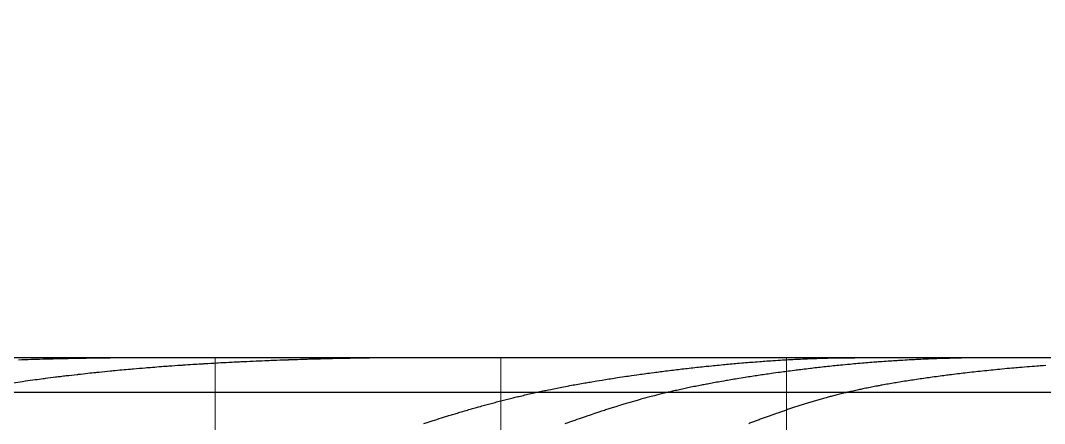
# Model space of a CAD drawing. Extents: x 11249 to 82946, y 15238 to 34763.
# Drawn here: x 16141 to 25101, y 20871 to 24394 of the extents above; entities that cross this region are included whole.
import ezdxf

# ---------------------------------------------------------------- set-up
doc = ezdxf.new("R2010")
doc.units = 0
doc.header["$LTSCALE"] = 250
for name, color, linetype, lineweight in [('03_Lines_Buttocks', 7, 'CONTINUOUS', 25), ('03_Lines_Grid', 253, 'CONTINUOUS', 15), ('03_Lines_Waterlines', 7, 'CONTINUOUS', 25)]:
    doc.layers.add(name, color=color, linetype=linetype, lineweight=lineweight)

msp = doc.modelspace()

# ---------------------------------------------------------------- linework, layer by layer
at = {"layer": '03_Lines_Buttocks'}
for points in [[(34093.7, 25413.4, 0.000024), (29093.7, 25240.3)], [(34093.7, 25472.6, 0.000032), (29093.7, 25299.6)], [(34093.7, 25539.6, 0.000044), (29093.7, 25366.6)], [(34093.7, 25630.6, 0.000088), (29093.7, 25457.6)]]:
    msp.add_lwpolyline(points, format="xyb", dxfattribs=at)
at = {"layer": '03_Lines_Grid'}
for p, q in [((17843.7, 21446.5), (17843.7, 16646.5)), ((20343.7, 21446.5), (20343.7, 16646.5)), ((22843.7, 21446.5), (22843.7, 16647.5))]:
    msp.add_line(p, q, dxfattribs=at)
at = {"layer": '03_Lines_Grid', "linetype": 'ByBlock', "lineweight": -2}
msp.add_line((12584.8, 21146.5), (51068.5, 21146.5), dxfattribs=at)
at = {"layer": '03_Lines_Waterlines'}
for points in [[(38837.2, 21446.5), (34093.7, 21446.5, 0.000019), (29145.2, 21446.5)], [(40106.9, 21446.5), (34093.7, 21446.5, 0.000007), (29093.7, 21446.5), (14343.7, 21446.5)]]:
    msp.add_lwpolyline(points, format="xyb", dxfattribs=at)
for points in [[(34093.7, 21446.5), (29093.7, 21446.5), (14343.7, 21446.5)], [(17505.4, 21446.5), (17458.6, 21446.4), (17411.8, 21446.4), (17387.3, 21446.3), (17357.5, 21446.3), (17327.6, 21446.2), (17297.7, 21446.1), (17258.5, 21445.9), (17230.7, 21445.8), (17202.8, 21445.7), (17175, 21445.5), (17147.1, 21445.3), (17105.2, 21445), (17065.2, 21444.7), (17025.2, 21444.4), (16988.5, 21444), (16951.8, 21443.7), (16927.1, 21443.4), (16902.4, 21443.1), (16876.4, 21442.8), (16850.4, 21442.5), (16824.4, 21442.1), (16798.5, 21441.8), (16778.6, 21441.5), (16747.5, 21441), (16716.4, 21440.6), (16685.3, 21440), (16645.1, 21439.3), (16616.2, 21438.8), (16587.2, 21438.3), (16558.3, 21437.7), (16529.4, 21437.1), (16491.7, 21436.3), (16469.8, 21435.8), (16448, 21435.3), (16426.1, 21434.8), (16404.3, 21434.3), (16371.3, 21433.4), (16338.3, 21432.6), (16308.7, 21431.8), (16279.1, 21431), (16255.5, 21430.3), (16232, 21429.6), (16208.4, 21428.9), (16184.9, 21428.2), (16154.1, 21427.2), (16123.4, 21426.2)], [(19669.9, 20870.4), (19680.1, 20873.8), (19690.3, 20877.1), (19707.4, 20882.6), (19724.6, 20888.1), (19741.8, 20893.6), (19752.3, 20896.9), (19762.8, 20900.3), (19783.7, 20906.8), (19804.8, 20913.5), (19825.9, 20920), (19889.7, 20939.8), (19911, 20946.4), (19921.7, 20949.8), (19932.5, 20953), (19943.2, 20956.3), (19953.9, 20959.6), (19964.8, 20962.9), (19975.7, 20966.2), (19986.5, 20969.5), (19997.4, 20972.7), (20012.8, 20977.3), (20027.1, 20981.5), (20041.4, 20985.7), (20052.6, 20989), (20063.7, 20992.2), (20074.9, 20995.5), (20086, 20998.7), (20097.3, 21001.9), (20108.6, 21005.2), (20119.9, 21008.4), (20131.2, 21011.6), (20148.3, 21016.4), (20165.3, 21021.1), (20177, 21024.4), (20188.6, 21027.6), (20200.2, 21030.8), (20211.8, 21033.9), (20223.5, 21037.1), (20235.2, 21040.3), (20247, 21043.4), (20258.7, 21046.6), (20270.5, 21049.7), (20282.3, 21052.8), (20294.2, 21056), (20306, 21059.1), (20318.3, 21062.2), (20330.4, 21065.4), (20342.5, 21068.5), (20354.6, 21071.6), (20366.7, 21074.7), (20378.9, 21077.8), (20391.2, 21080.9), (20403.5, 21083.9), (20415.8, 21087), (20428.2, 21090.1), (20440.7, 21093.1), (20453.1, 21096.2), (20470.2, 21100.3), (20481.7, 21103.1), (20493.2, 21105.8), (20504.7, 21108.6), (20516.2, 21111.3), (20529, 21114.3), (20541.8, 21117.3), (20554.6, 21120.3), (20567.5, 21123.2), (20580.5, 21126.2), (20593.5, 21129.2), (20606.5, 21132.1), (20622.5, 21135.7), (20634.9, 21138.5), (20647.4, 21141.3), (20659.9, 21144), (20672.4, 21146.7), (20685.8, 21149.6), (20699.2, 21152.5), (20712.6, 21155.4), (20726, 21158.2), (20738.2, 21160.8), (20750.3, 21163.4), (20762.5, 21165.9), (20780.5, 21169.6), (20794.3, 21172.4), (20808.1, 21175.2), (20821.9, 21178), (20835.7, 21180.8), (20849.8, 21183.6), (20863.8, 21186.3), (20877.8, 21189.1), (20891.9, 21191.8), (20909.3, 21195.1), (20926.7, 21198.4), (20937.8, 21200.5), (20948.9, 21202.6), (20963.3, 21205.2), (20977.8, 21207.9), (20992.2, 21210.5), (21006.7, 21213.1), (21021.3, 21215.8), (21035.9, 21218.4), (21050.6, 21220.9), (21065.2, 21223.5), (21078.7, 21225.8), (21090.1, 21227.8), (21101.5, 21229.8), (21112.9, 21231.7), (21124.4, 21233.7), (21139.3, 21236.2), (21154.2, 21238.7), (21169.1, 21241.2), (21184.1, 21243.7), (21207.3, 21247.5), (21230.6, 21251.2), (21244.2, 21253.4), (21259.4, 21255.9), (21274.5, 21258.3), (21289.7, 21260.6), (21304.8, 21263), (21320, 21265.4), (21335.3, 21267.7), (21350.5, 21270.1), (21365.7, 21272.4), (21382.4, 21274.9), (21404.7, 21278.3), (21427.1, 21281.6), (21442.5, 21283.9), (21457.9, 21286.1), (21473.3, 21288.4), (21488.7, 21290.6), (21511.5, 21293.8), (21534.2, 21297.1), (21550.7, 21299.4), (21566.3, 21301.5), (21581.9, 21303.7), (21597.5, 21305.8), (21613, 21308), (21628.7, 21310.1), (21644.3, 21312.2), (21660, 21314.3), (21686, 21317.7), (21699.1, 21319.4), (21712.3, 21321.1), (21725.4, 21322.8), (21738.6, 21324.5), (21754.4, 21326.5), (21770.2, 21328.5), (21786, 21330.5), (21801.8, 21332.5), (21819.7, 21334.7), (21837.7, 21336.9), (21851.5, 21338.6), (21865.3, 21340.3), (21881.2, 21342.2), (21897.2, 21344.1), (21913.1, 21346), (21929.1, 21347.8), (21944.1, 21349.6), (21959.2, 21351.3), (21974.3, 21353), (21993.2, 21355.2), (22009.3, 21357), (22025.4, 21358.8), (22041.5, 21360.6), (22057.6, 21362.3), (22073.8, 21364.1), (22090, 21365.8), (22106.2, 21367.6), (22122.4, 21369.3), (22140.9, 21371.2), (22164.2, 21373.6), (22187.5, 21376), (22203.8, 21377.6), (22220.2, 21379.3), (22236.6, 21380.9), (22253, 21382.5), (22272.7, 21384.4), (22292.5, 21386.3), (22305.7, 21387.5), (22318.8, 21388.7), (22335.4, 21390.3), (22352, 21391.8), (22368.5, 21393.3), (22385.1, 21394.8), (22399.8, 21396.1), (22414.6, 21397.4), (22429.3, 21398.6), (22451.8, 21400.6), (22468.5, 21402), (22485.3, 21403.4), (22502.1, 21404.7), (22518.9, 21406.1), (22535.8, 21407.4), (22552.7, 21408.7), (22569.6, 21410), (22586.5, 21411.3), (22610.3, 21413.1), (22625.1, 21414.2), (22639.8, 21415.3), (22654.5, 21416.3), (22671.6, 21417.5), (22688.7, 21418.7), (22705.9, 21419.8), (22723, 21421), (22735.1, 21421.8), (22747.2, 21422.5), (22769.6, 21424), (22792, 21425.3), (22809.4, 21426.4), (22826.8, 21427.4), (22844.2, 21428.4), (22861.6, 21429.4), (22880.1, 21430.4), (22898.7, 21431.4), (22915.2, 21432.2), (22931.7, 21433.1), (22949.4, 21433.9), (22967.1, 21434.8), (22984.8, 21435.6), (23002.5, 21436.4), (23014.4, 21436.9), (23026.4, 21437.4), (23038.3, 21437.9), (23050.2, 21438.3), (23062.1, 21438.8), (23073.9, 21439.3), (23091.9, 21439.9), (23109.9, 21440.5), (23128, 21441.1), (23146, 21441.7), (23159.9, 21442.1), (23173.9, 21442.5), (23187.9, 21442.9), (23201.8, 21443.3), (23218.8, 21443.7), (23237.1, 21444.1), (23255.5, 21444.5), (23273.9, 21444.9), (23292.3, 21445.2), (23307.6, 21445.4), (23322.9, 21445.7), (23338.2, 21445.9), (23353.5, 21446), (23366.5, 21446.1), (23385.2, 21446.3), (23403.9, 21446.4), (23413.2, 21446.4), (23422.6, 21446.4), (23432, 21446.5), (23441.3, 21446.5)], [(24679.4, 21446.5), (24655, 21446.4), (24630.5, 21446.4), (24606.1, 21446.3), (24581.7, 21446.2), (24573.9, 21446.1), (24552.3, 21445.9), (24530.7, 21445.7), (24509.1, 21445.5), (24487.5, 21445.2), (24470.9, 21445), (24454.2, 21444.8), (24437.6, 21444.5), (24421, 21444.2), (24408.7, 21444), (24396.4, 21443.8), (24374.3, 21443.3), (24352.2, 21442.9), (24330.1, 21442.4), (24308, 21441.8), (24288.2, 21441.3), (24268.3, 21440.7), (24245.3, 21440.1), (24222.2, 21439.4), (24201.4, 21438.7), (24180.5, 21438), (24159.7, 21437.2), (24138.8, 21436.5), (24115.8, 21435.6), (24101.2, 21435), (24086.6, 21434.4), (24072.1, 21433.8), (24057.5, 21433.2), (24037.6, 21432.3), (24017.8, 21431.4), (23998, 21430.4), (23978.2, 21429.5), (23963.5, 21428.7), (23947.8, 21427.9), (23932.1, 21427.1), (23916.4, 21426.3), (23900.7, 21425.4), (23881.7, 21424.3), (23862.8, 21423.2), (23843.8, 21422.1), (23824.9, 21421), (23811.4, 21420.1), (23796.2, 21419.2), (23781, 21418.2), (23765.8, 21417.2), (23750.7, 21416.2), (23732.5, 21415), (23714.3, 21413.8), (23696.1, 21412.5), (23678, 21411.2), (23659.4, 21409.8), (23646.2, 21408.9), (23633, 21407.9), (23619.8, 21406.9), (23606.6, 21405.9), (23589.1, 21404.5), (23571.6, 21403.1), (23554.1, 21401.7), (23536.6, 21400.3), (23522, 21399), (23507.5, 21397.8), (23487.6, 21396.1), (23467.8, 21394.4), (23450.9, 21392.9), (23434, 21391.4), (23417, 21389.9), (23400.1, 21388.3), (23377.9, 21386.2), (23355.7, 21384.1), (23333.5, 21382), (23317.1, 21380.4), (23300.7, 21378.7), (23284.3, 21377.1), (23267.9, 21375.4), (23251.9, 21373.8), (23236, 21372.1), (23220, 21370.4), (23203.3, 21368.6), (23187.3, 21366.9), (23171.4, 21365.2), (23155.4, 21363.4), (23139.5, 21361.7), (23123.7, 21359.9), (23108, 21358.1), (23092.2, 21356.3), (23076.5, 21354.5), (23064.4, 21353.1), (23052.4, 21351.7), (23033.3, 21349.5), (23014.3, 21347.2), (22998.9, 21345.3), (22983.6, 21343.4), (22968.2, 21341.6), (22952.8, 21339.6), (22939.8, 21338), (22926.8, 21336.4), (22913.8, 21334.7), (22892, 21331.9), (22877, 21330), (22861.9, 21328), (22846.9, 21326.1), (22831.8, 21324.1), (22816.9, 21322.1), (22802.1, 21320.1), (22787.2, 21318.1), (22772.3, 21316), (22749.2, 21312.8), (22731.2, 21310.3), (22713.3, 21307.8), (22698.6, 21305.7), (22684, 21303.6), (22669.4, 21301.5), (22654.8, 21299.4), (22640.5, 21297.3), (22626.2, 21295.2), (22612, 21293.1), (22596.8, 21290.9), (22582.5, 21288.7), (22568.1, 21286.5), (22553.7, 21284.4), (22539.4, 21282.2), (22525.1, 21280), (22510.9, 21277.7), (22496.7, 21275.5), (22482.4, 21273.3), (22464.3, 21270.4), (22446.2, 21267.5), (22426, 21264.2), (22412, 21261.9), (22398, 21259.6), (22384, 21257.3), (22370, 21255), (22356.2, 21252.7), (22342.3, 21250.3), (22328.4, 21248), (22314.5, 21245.6), (22294.8, 21242.2), (22277.2, 21239.1), (22259.6, 21236.1), (22246, 21233.6), (22232.4, 21231.2), (22218.8, 21228.8), (22205.2, 21226.3), (22191.7, 21223.9), (22178.3, 21221.4), (22164.9, 21218.9), (22151.4, 21216.4), (22143.3, 21214.9), (22132.1, 21212.7), (22120.9, 21210.6), (22109.6, 21208.4), (22098.4, 21206.3), (22085.4, 21203.7), (22072.3, 21201.2), (22059.3, 21198.6), (22046.2, 21195.9), (22033.4, 21193.3), (22020.6, 21190.7), (22007.8, 21188.1), (21991.9, 21184.7), (21980, 21182.2), (21968.2, 21179.7), (21956.4, 21177.2), (21944.5, 21174.6), (21932.1, 21171.9), (21919.8, 21169.2), (21907.4, 21166.5), (21895, 21163.7), (21882.8, 21161), (21870.6, 21158.2), (21858.4, 21155.4), (21846.2, 21152.6), (21829.8, 21148.8), (21819.3, 21146.3), (21808.8, 21143.8), (21798.3, 21141.3), (21786.5, 21138.5), (21774.7, 21135.6), (21762.9, 21132.8), (21751.1, 21129.9), (21739.5, 21127), (21727.9, 21124.1), (21716.3, 21121.2), (21704.7, 21118.3), (21688.7, 21114.2), (21673.9, 21110.4), (21659, 21106.6), (21647.8, 21103.6), (21636.6, 21100.7), (21625.3, 21097.7), (21614.1, 21094.7), (21603.1, 21091.7), (21592, 21088.7), (21581, 21085.7), (21569.9, 21082.7), (21561.7, 21080.4), (21553.5, 21078.2), (21545.3, 21075.9), (21537, 21073.6), (21526.4, 21070.6), (21515.7, 21067.6), (21505, 21064.5), (21494.3, 21061.5), (21483.6, 21058.4), (21473.1, 21055.3), (21462.5, 21052.2), (21452, 21049.2), (21441.5, 21046), (21431.1, 21043), (21420.7, 21039.9), (21410.3, 21036.7), (21400, 21033.6), (21385.2, 21029.1), (21372.2, 21025.1), (21359.1, 21021.1), (21349, 21018), (21338.9, 21014.8), (21328.9, 21011.6), (21318.8, 21008.5), (21308.9, 21005.3), (21299, 21002.1), (21289.1, 20999), (21279.1, 20995.8), (21269.4, 20992.6), (21259.6, 20989.4), (21249.8, 20986.2), (21240, 20983), (21225.4, 20978.1), (21217.4, 20975.5), (21209.5, 20972.8), (21201.5, 20970.1), (21192, 20966.9), (21182.5, 20963.7), (21173, 20960.4), (21163.5, 20957.2), (21135.1, 20947.4), (21125.6, 20944.2), (21116, 20940.9), (21106.4, 20937.7), (21081.4, 20929.3), (21029.4, 20911.8), (21010.2, 20905.3), (20991, 20898.8), (20981.4, 20895.6), (20971.9, 20892.3), (20962.4, 20889.1), (20952.9, 20885.8), (20943.5, 20882.5), (20929.5, 20877.6), (20921.3, 20874.8), (20913.1, 20871.9), (20905, 20869)], [(25113.6, 21377.9), (25088.6, 21376.1), (25075.2, 21375.2), (25061.8, 21374.2), (25048.4, 21373.2), (25034.9, 21372.2), (25014.2, 21370.6), (24993.5, 21369), (24970.8, 21367.2), (24948.2, 21365.4), (24925.5, 21363.6), (24902.9, 21361.7), (24881.7, 21359.9), (24865.3, 21358.5), (24848.9, 21357.1), (24832.6, 21355.7), (24816.2, 21354.2), (24795.4, 21352.4), (24774.6, 21350.5), (24753.8, 21348.5), (24728.6, 21346.2), (24709.6, 21344.4), (24690.7, 21342.5), (24671.7, 21340.7), (24652.8, 21338.8), (24633.5, 21336.8), (24614.3, 21334.9), (24595, 21332.9), (24575.3, 21330.8), (24556.6, 21328.8), (24537.8, 21326.8), (24519, 21324.8), (24500.3, 21322.7), (24482.1, 21320.7), (24463.8, 21318.7), (24445.6, 21316.6), (24423, 21314), (24406.4, 21312.1), (24389.8, 21310.1), (24373.2, 21308.2), (24356.6, 21306.2), (24339.4, 21304.1), (24322.1, 21302), (24304.9, 21299.9), (24287.7, 21297.7), (24270.6, 21295.6), (24258, 21294), (24245.5, 21292.4), (24233, 21290.8), (24220.5, 21289.2), (24204.1, 21287), (24187.7, 21284.8), (24171.3, 21282.7), (24154.9, 21280.5), (24136.6, 21278), (24118.3, 21275.5), (24104.6, 21273.6), (24090.8, 21271.6), (24075.2, 21269.4), (24059.5, 21267.2), (24043.8, 21265), (24028.2, 21262.7), (24012.8, 21260.5), (23997.5, 21258.2), (23982.2, 21256), (23966.2, 21253.6), (23951.3, 21251.3), (23936.5, 21249.1), (23921.6, 21246.8), (23906.8, 21244.5), (23892.1, 21242.2), (23877.4, 21239.9), (23862.7, 21237.6), (23848, 21235.2), (23831.1, 21232.5), (23814.3, 21229.7), (23802.4, 21227.8), (23790.6, 21225.8), (23776.6, 21223.4), (23762.5, 21221), (23748.5, 21218.6), (23734.5, 21216.2), (23720.8, 21213.8), (23707.1, 21211.4), (23693.4, 21208.9), (23679.7, 21206.4), (23671.1, 21204.8), (23662.5, 21203.3), (23653.5, 21201.6), (23644.5, 21199.9), (23635.4, 21198.2), (23626.4, 21196.5), (23613.4, 21194), (23600.4, 21191.4), (23587.4, 21188.9), (23574.4, 21186.3), (23561.7, 21183.8), (23549, 21181.2), (23536.4, 21178.6), (23523.7, 21176), (23510.9, 21173.4), (23501.7, 21171.4), (23492.5, 21169.5), (23483.4, 21167.5), (23474.2, 21165.5), (23462.1, 21162.9), (23450, 21160.3), (23437.9, 21157.6), (23425.8, 21154.9), (23414, 21152.2), (23402.2, 21149.6), (23390.4, 21146.9), (23378.6, 21144.1), (23369, 21141.9), (23359.4, 21139.6), (23346, 21136.4), (23332.5, 21133.2), (23321.2, 21130.4), (23309.9, 21127.7), (23298.7, 21124.9), (23287.4, 21122.1), (23276.4, 21119.3), (23265.4, 21116.5), (23254.3, 21113.7), (23243.3, 21110.9), (23234.5, 21108.6), (23225.7, 21106.3), (23216.9, 21103.9), (23208.1, 21101.6), (23200.3, 21099.5), (23189.7, 21096.7), (23179.2, 21093.8), (23168.7, 21090.9), (23158.2, 21088), (23147.8, 21085.1), (23137.5, 21082.2), (23127.2, 21079.3), (23116.9, 21076.4), (23106.9, 21073.5), (23096.8, 21070.6), (23086.7, 21067.6), (23076.6, 21064.7), (23066.7, 21061.7), (23056.8, 21058.7), (23046.9, 21055.8), (23037.2, 21052.8), (23027.5, 21049.9), (23017.8, 21046.9), (23008.2, 21043.9), (22998.5, 21040.9), (22989, 21037.9), (22979.6, 21034.9), (22970.1, 21031.8), (22960.6, 21028.8), (22951.4, 21025.8), (22942.1, 21022.8), (22932.8, 21019.7), (22923.6, 21016.6), (22914.5, 21013.6), (22905.5, 21010.6), (22896.4, 21007.5), (22887.2, 21004.4), (22878.3, 21001.3), (22869.4, 20998.3), (22860.5, 20995.2), (22851.6, 20992.1), (22842.8, 20989), (22834.1, 20985.9), (22825.3, 20982.8), (22816.6, 20979.6), (22790.5, 20970.3), (22781.8, 20967.2), (22775, 20964.7), (22768.1, 20962.3), (22754.4, 20957.5), (22746.6, 20954.7), (22693.1, 20936), (22675.3, 20929.8), (22657.6, 20923.5), (22648.8, 20920.4), (22639.9, 20917.2), (22631.2, 20914.1), (22622.5, 20910.9), (22613.7, 20907.8), (22603.4, 20904), (22595.3, 20901), (22587.1, 20898), (22578.9, 20895), (22570.8, 20891.9), (22562.4, 20888.8), (22554.1, 20885.6), (22545.7, 20882.4), (22537.4, 20879.2), (22529.2, 20876), (22521, 20872.8), (22512.9, 20869.5)]]:
    msp.add_lwpolyline(points, dxfattribs=at)
msp.add_open_spline([(19574.7, 21446.5), (19567.4, 21446.5), (19560.1, 21446.5), (19552.9, 21446.5), (19529.1, 21446.4), (19505.2, 21446.4), (19481.4, 21446.3), (19454.4, 21446.2), (19427.4, 21446), (19400.4, 21445.8), (19395.9, 21445.8), (19391.3, 21445.8), (19386.8, 21445.7), (19354.9, 21445.5), (19323, 21445.2), (19291, 21444.8), (19276.6, 21444.7), (19262.2, 21444.5), (19247.8, 21444.3), (19229.9, 21444.1), (19212, 21443.9), (19194.1, 21443.6), (19161.4, 21443.2), (19128.7, 21442.7), (19096, 21442.1), (19095.7, 21442.1), (19095.4, 21442.1), (19095.1, 21442.1), (19062.4, 21441.5), (19029.6, 21440.9), (18996.9, 21440.3), (18978.7, 21439.9), (18960.5, 21439.5), (18942.3, 21439.1), (18927.1, 21438.8), (18912, 21438.5), (18896.8, 21438.1), (18863.2, 21437.4), (18829.5, 21436.5), (18795.8, 21435.7), (18793.7, 21435.6), (18791.6, 21435.6), (18789.5, 21435.5), (18757.6, 21434.7), (18725.8, 21433.8), (18694, 21432.9), (18674.8, 21432.3), (18655.7, 21431.8), (18636.6, 21431.2), (18621.5, 21430.7), (18606.4, 21430.3), (18591.4, 21429.8), (18556.9, 21428.7), (18522.5, 21427.6), (18488.1, 21426.4), (18486.6, 21426.3), (18485.1, 21426.3), (18483.6, 21426.2), (18450.4, 21425.1), (18417.3, 21423.8), (18384.2, 21422.6), (18366.3, 21421.9), (18348.4, 21421.2), (18330.6, 21420.5), (18313.6, 21419.8), (18296.7, 21419.2), (18279.7, 21418.5), (18245.7, 21417.1), (18211.6, 21415.6), (18177.5, 21414.1), (18176.6, 21414.1), (18175.8, 21414), (18174.9, 21414), (18139.9, 21412.4), (18104.8, 21410.8), (18069.8, 21409.1), (18054.7, 21408.4), (18039.5, 21407.6), (18024.4, 21406.9), (18004.4, 21405.9), (17984.4, 21404.9), (17964.5, 21403.9), (17933.4, 21402.3), (17902.3, 21400.6), (17871.2, 21398.9), (17867.2, 21398.7), (17863.1, 21398.4), (17859.1, 21398.2), (17823.9, 21396.3), (17788.8, 21394.2), (17753.7, 21392.1), (17741.8, 21391.4), (17729.9, 21390.7), (17718, 21390), (17694.9, 21388.6), (17671.7, 21387.1), (17648.5, 21385.7), (17620.6, 21383.9), (17592.7, 21382.1), (17564.8, 21380.2), (17557.8, 21379.7), (17550.7, 21379.2), (17543.6, 21378.7), (17508.8, 21376.4), (17474, 21373.9), (17439.2, 21371.4), (17430, 21370.7), (17420.8, 21370.1), (17411.6, 21369.4), (17386.1, 21367.5), (17360.7, 21365.6), (17335.3, 21363.6), (17309.6, 21361.6), (17284, 21359.6), (17258.3, 21357.5), (17249.6, 21356.8), (17240.8, 21356.1), (17232.1, 21355.4), (17198, 21352.6), (17163.9, 21349.7), (17129.7, 21346.8), (17121.5, 21346), (17113.3, 21345.3), (17105, 21344.6), (17079.5, 21342.3), (17053.9, 21340), (17028.4, 21337.7), (17002.8, 21335.3), (16977.3, 21332.9), (16951.7, 21330.5), (16943.9, 21329.7), (16936, 21329), (16928.2, 21328.2), (16895.2, 21325), (16862.2, 21321.7), (16829.3, 21318.3), (16819, 21317.3), (16808.7, 21316.2), (16798.4, 21315.1), (16776.2, 21312.8), (16754, 21310.4), (16731.7, 21308), (16702.8, 21304.9), (16673.9, 21301.7), (16645.1, 21298.5), (16641.9, 21298.1), (16638.8, 21297.8), (16635.7, 21297.4), (16604.2, 21293.8), (16572.8, 21290.2), (16541.3, 21286.5), (16524.8, 21284.5), (16508.2, 21282.5), (16491.7, 21280.5), (16477.3, 21278.7), (16463, 21277), (16448.6, 21275.2), (16418.3, 21271.4), (16388, 21267.6), (16357.7, 21263.6), (16351.2, 21262.8), (16344.8, 21262), (16338.3, 21261.1), (16315.1, 21258.1), (16291.8, 21255), (16268.6, 21251.8), (16240.7, 21248), (16212.8, 21244.2), (16184.9, 21240.3), (16183.7, 21240.1), (16182.5, 21239.9), (16181.3, 21239.8), (16152.8, 21235.8), (16124.4, 21231.7), (16095.9, 21227.5), (16074.4, 21224.4), (16053, 21221.2), (16031.5, 21218), (16025.1, 21217.1), (16018.7, 21216.1), (16012.3, 21215.1), (15985, 21211), (15957.7, 21206.9), (15930.4, 21202.6), (15913, 21199.9), (15895.5, 21197.2), (15878.1, 21194.4), (15868.8, 21193), (15859.5, 21191.5), (15850.2, 21190), (15823.9, 21185.8), (15797.6, 21181.6), (15771.4, 21177.3), (15755.8, 21174.8), (15740.2, 21172.2), (15724.7, 21169.6), (15714.4, 21167.9), (15704.2, 21166.2), (15694, 21164.5), (15668.6, 21160.3), (15643.3, 21156), (15617.9, 21151.7), (15602.4, 21149.1), (15586.8, 21146.4), (15571.2, 21143.7), (15561.8, 21142.1), (15552.4, 21140.5), (15543, 21138.8), (15518.4, 21134.6), (15493.8, 21130.3), (15469.2, 21125.9), (15452.1, 21122.9), (15434.9, 21119.8), (15417.8, 21116.8), (15410.7, 21115.5), (15403.5, 21114.2), (15396.4, 21112.9), (15372.5, 21108.6), (15348.5, 21104.3), (15324.6, 21099.9), (15304.5, 21096.2), (15284.4, 21092.5), (15264.4, 21088.8), (15260.8, 21088.1), (15257.2, 21087.4), (15253.7, 21086.8), (15230.3, 21082.4), (15206.9, 21078), (15183.6, 21073.6), (15160.5, 21069.3), (15137.4, 21064.9), (15114.3, 21060.4), (15113.2, 21060.2), (15112, 21060), (15110.9, 21059.8), (15089.2, 21055.6), (15067.4, 21051.4), (15045.7, 21047.2), (15023.1, 21042.8), (15000.5, 21038.3), (14977.8, 21033.9), (14971.1, 21032.5), (14964.3, 21031.2), (14957.5, 21029.8), (14941.9, 21026.7), (14926.2, 21023.6), (14910.6, 21020.5), (14888.4, 21016.1), (14866.2, 21011.6), (14844, 21007.1), (14830.7, 21004.4), (14817.4, 21001.7), (14804.1, 20998.9), (14795.4, 20997.2), (14786.7, 20995.4), (14778.1, 20993.6), (14756.2, 20989.1), (14734.4, 20984.6), (14712.6, 20980.1), (14692, 20975.8), (14671.3, 20971.5), (14650.6, 20967.1), (14649.7, 20966.9), (14648.7, 20966.7), (14647.8, 20966.5), (14626.3, 20962), (14604.9, 20957.5), (14583.4, 20952.9), (14562.2, 20948.4), (14540.9, 20943.8), (14519.6, 20939.3), (14512.1, 20937.6), (14504.6, 20936), (14497.2, 20934.4), (14483.5, 20931.5), (14469.9, 20928.5), (14456.3, 20925.5), (14435.4, 20921), (14414.4, 20916.4), (14393.5, 20911.8), (14376.9, 20908.1), (14360.3, 20904.4), (14343.7, 20900.7)], degree=3, knots=[20463.886338, 20463.886338, 20463.886338, 20463.886338, 20485.707429, 20485.707429, 20485.707429, 20557.141315, 20557.141315, 20557.141315, 20638.22042, 20638.22042, 20638.22042, 20651.737115, 20651.737115, 20651.737115, 20747.549049, 20747.549049, 20747.549049, 20790.829268, 20790.829268, 20790.829268, 20844.519033, 20844.519033, 20844.519033, 20942.591087, 20942.591087, 20942.591087, 20943.531964, 20943.531964, 20943.531964, 21041.710222, 21041.710222, 21041.710222, 21096.326029, 21096.326029, 21096.326029, 21141.817495, 21141.817495, 21141.817495, 21242.845861, 21242.845861, 21242.845861, 21249.208831, 21249.208831, 21249.208831, 21344.726152, 21344.726152, 21344.726152, 21402.177315, 21402.177315, 21402.177315, 21447.387259, 21447.387259, 21447.387259, 21550.748083, 21550.748083, 21550.748083, 21555.227601, 21555.227601, 21555.227601, 21654.722088, 21654.722088, 21654.722088, 21708.356799, 21708.356799, 21708.356799, 21759.218559, 21759.218559, 21759.218559, 21861.563386, 21861.563386, 21861.563386, 21864.139139, 21864.139139, 21864.139139, 21969.380889, 21969.380889, 21969.380889, 22014.84714, 22014.84714, 22014.84714, 22074.835862, 22074.835862, 22074.835862, 22168.209358, 22168.209358, 22168.209358, 22180.389904, 22180.389904, 22180.389904, 22285.924499, 22285.924499, 22285.924499, 22321.652829, 22321.652829, 22321.652829, 22391.317341, 22391.317341, 22391.317341, 22475.18204, 22475.18204, 22475.18204, 22496.439053, 22496.439053, 22496.439053, 22601.158543, 22601.158543, 22601.158543, 22628.8032, 22628.8032, 22628.8032, 22705.343507, 22705.343507, 22705.343507, 22782.524457, 22782.524457, 22782.524457, 22808.853778, 22808.853778, 22808.853778, 22911.549942, 22911.549942, 22911.549942, 22936.3558, 22936.3558, 22936.3558, 23013.295259, 23013.295259, 23013.295259, 23090.309292, 23090.309292, 23090.309292, 23113.949933, 23113.949933, 23113.949933, 23213.379592, 23213.379592, 23213.379592, 23244.398989, 23244.398989, 23244.398989, 23311.458246, 23311.458246, 23311.458246, 23398.640645, 23398.640645, 23398.640645, 23408.069549, 23408.069549, 23408.069549, 23503.109438, 23503.109438, 23503.109438, 23553.050755, 23553.050755, 23553.050755, 23596.489869, 23596.489869, 23596.489869, 23688.145303, 23688.145303, 23688.145303, 23707.647603, 23707.647603, 23707.647603, 23778.026555, 23778.026555, 23778.026555, 23862.451348, 23862.451348, 23862.451348, 23866.106922, 23866.106922, 23866.106922, 23952.399409, 23952.399409, 23952.399409, 24017.472665, 24017.472665, 24017.472665, 24036.932715, 24036.932715, 24036.932715, 24119.759968, 24119.759968, 24119.759968, 24172.707081, 24172.707081, 24172.707081, 24200.998358, 24200.998358, 24200.998358, 24280.773419, 24280.773419, 24280.773419, 24328.134482, 24328.134482, 24328.134482, 24359.198297, 24359.198297, 24359.198297, 24436.367838, 24436.367838, 24436.367838, 24483.738557, 24483.738557, 24483.738557, 24512.373505, 24512.373505, 24512.373505, 24587.30344, 24587.30344, 24587.30344, 24639.523469, 24639.523469, 24639.523469, 24661.231862, 24661.231862, 24661.231862, 24734.227381, 24734.227381, 24734.227381, 24795.48953, 24795.48953, 24795.48953, 24806.354591, 24806.354591, 24806.354591, 24877.668524, 24877.668524, 24877.668524, 24948.220343, 24948.220343, 24948.220343, 24951.636364, 24951.636364, 24951.636364, 25018.058569, 25018.058569, 25018.058569, 25087.22355, 25087.22355, 25087.22355, 25107.966367, 25107.966367, 25107.966367, 25155.751543, 25155.751543, 25155.751543, 25223.676527, 25223.676527, 25223.676527, 25264.483256, 25264.483256, 25264.483256, 25291.025969, 25291.025969, 25291.025969, 25357.823731, 25357.823731, 25357.823731, 25421.193022, 25421.193022, 25421.193022, 25424.091964, 25424.091964, 25424.091964, 25489.848953, 25489.848953, 25489.848953, 25555.109831, 25555.109831, 25555.109831, 25578.103231, 25578.103231, 25578.103231, 25619.887001, 25619.887001, 25619.887001, 25684.18205, 25684.18205, 25684.18205, 25735.224183, 25735.224183, 25735.224183, 25735.224183], dxfattribs=at)

doc.saveas('drawing.dxf')
